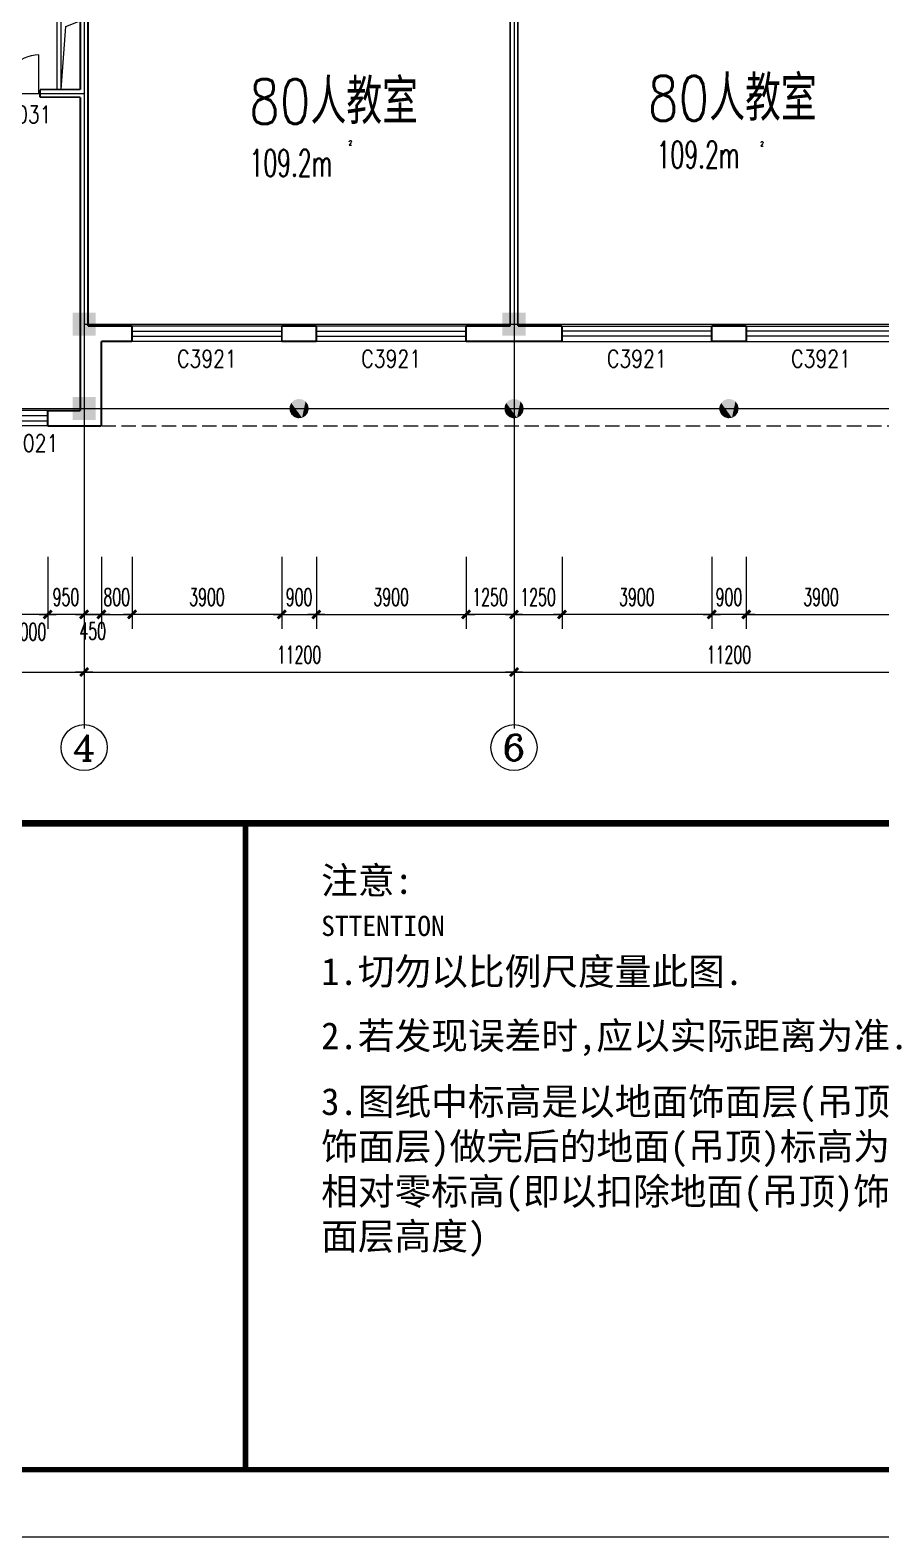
# Model space of a CAD drawing. Extents: x 1575758 to 1999219, y -897052 to -636879.
# Drawn here: x 1764488 to 1786653, y -850054 to -810816 of the extents above; entities that cross this region are included whole.
import ezdxf
from ezdxf.enums import TextEntityAlignment as Align

# ---------------------------------------------------------------- set-up
doc = ezdxf.new("R2010")
doc.units = 0
doc.header["$LTSCALE"] = 1500
doc.header["$MEASUREMENT"] = 0
doc.linetypes.add('DASH', pattern=[0.35, 0.25, -0.1])
doc.layers.get('0').update_dxf_attribs({"linetype": 'CONTINUOUS', "lineweight": 5})
doc.layers.get('DEFPOINTS').update_dxf_attribs({"linetype": 'CONTINUOUS', "lineweight": 5})
for name, color, linetype, lineweight in [('AXIS', 7, 'CONTINUOUS', 5), ('AXIS_TEXT', 7, 'CONTINUOUS', 5), ('COLUMN', 7, 'CONTINUOUS', 5), ('OTHER', 7, 'CONTINUOUS', 5), ('PUB_DIM', 7, 'CONTINUOUS', 5), ('PUB_TEXT', 7, 'CONTINUOUS', 5), ('WALL', 7, 'CONTINUOUS', 5), ('WINDOW', 7, 'CONTINUOUS', 0), ('WINDOW_TEXT', 7, 'CONTINUOUS', 5), ('我的', 7, 'CONTINUOUS', 5), ('管井', 7, 'CONTINUOUS', 5), ('虚线', 7, 'DASH', 5)]:
    doc.layers.add(name, color=color, linetype=linetype, lineweight=lineweight)
doc.layers.add('JIAJU1', color=1, linetype='CONTINUOUS')
doc.styles.add('_SIMPLEX', font='SIMPLEX.shx', dxfattribs={"width": 0.6})
doc.styles.add('COMPLEX', font='COMPLEX')
doc.styles.add('DIM_FONT', font='romans.shx', dxfattribs={"width": 0.6})
doc.styles.add('H1', font='romans.shx', dxfattribs={"width": 1.2, "bigfont": 'hztxt.shx'})
doc.styles.add('SIMPLEX', font='SIMPLEX.SHX', dxfattribs={"width": 0.6})
doc.styles.get("Standard").update_dxf_attribs({"font": 'simhei.ttf', "height": 1.2})
doc.dimstyles.new('NORMAL', dxfattribs={"dimscale": 1.5, "dimtxt": 300, "dimasz": 1, "dimexe": 250, "dimexo": 300, "dimgap": 150, "dimtad": 1, "dimdec": 0, "dimdsep": 46, "dimtxsty": 'DIM_FONT', "dimblk1": '_DIMX', "dimblk2": '_DIMX', "dimsah": 1, "dimcen": 2.5, "dimdle": 0.3, "dimclrd": 256, "dimclre": 256, "dimclrt": 256, "dimadec": 0, "dimazin": 0, "dimtfac": 1, "dimtdec": 0, "dimtix": 1, "dimtmove": 2, "dimatfit": 3, "dimldrblk": '_DIMX', "dimfxl": 1, "dimtvp": 1, "dimtolj": 1, "dimtzin": 0, "dimlwd": -1, "dimlwe": -1, "dimarcsym": 0})

# ---------------------------------------------------------------- blocks, each defined once
blk = doc.blocks.new('_FZH')
blk.add_solid([(0.5, -0.5), (-0.5, -0.5), (0.5, 0.5), (-0.5, 0.5)])
blk = doc.blocks.new('M_S2RKC')
for points in [[(-0.409, 0.297), (0.156, -0.481), (-0.495, 0.105), (-0.495, -0.105)], [(-0.053, 0.503), (0.156, -0.481), (-0.253, 0.438), (-0.409, 0.297)], [(0.338, 0.376), (0.156, -0.481), (0.156, 0.481), (-0.053, 0.503)], [(0.506, 0), (0.156, -0.481), (0.462, 0.206), (0.338, 0.376)], [(0.462, -0.206), (0.338, -0.376), (0.506, 0), (0.156, -0.481)], [(-0.495, -0.105), (0.156, -0.481), (-0.409, -0.297), (-0.253, -0.438)], [(-0.253, -0.438), (0.156, -0.481), (-0.053, -0.503)]]:
    blk.add_solid(points)
blk = doc.blocks.new('M_A2ZXL')
blk.add_line((-0.472, 0), (-0.472, -1))
blk.add_arc((-0.5, 0), 1, 271.6231, 0)
blk = doc.blocks.new('_WBLK')
for p, q in [((-0.5, 0.5), (0.5, 0.5)), ((0.5, 0.167), (-0.5, 0.167)), ((0.5, -0.167), (-0.5, -0.167)), ((-0.5, -0.5), (0.5, -0.5))]:
    blk.add_line(p, q)
at = {"layer": 'WINDOW_TEXT', "style": 'SIMPLEX', "flags": 9}
blk.add_attdef('A', text='', height=1, dxfattribs=at).set_placement((0, 1.5), align=Align.MIDDLE)
blk = doc.blocks.new('_DIMX')
blk.add_line((-150, 0), (150, 0))
at = {"const_width": 50}
blk.add_lwpolyline([(-70, -70), (70, 70)], dxfattribs=at)
blk = doc.blocks.new('*D1911')
at = {"layer": 'DEFPOINTS', "color": 0, "lineweight": 5}
for p in [(1765895, -824082), (1777095, -824082), (1777095, -827532)]:
    blk.add_point(p, dxfattribs=at)
at = {"layer": 'PUB_DIM'}
for p, q in [((1765895, -824532), (1765895, -827907)), ((1777095, -824532), (1777095, -827907)), ((1765896, -827532), (1777093, -827532))]:
    blk.add_line(p, q, dxfattribs=at)
at = {"layer": 'PUB_DIM', "xscale": 1.5, "yscale": 1.5, "zscale": 1.5, "rotation": 180}
blk.add_blockref('_DIMX', (1765895, -827532), dxfattribs=at)
at = {"layer": 'PUB_DIM', "xscale": 1.5, "yscale": 1.5, "zscale": 1.5}
blk.add_blockref('_DIMX', (1777095, -827532), dxfattribs=at)
at = {"layer": 'PUB_DIM', "insert": (1771495, -827082), "char_height": 450, "attachment_point": 5, "style": 'DIM_FONT'}
blk.add_mtext('\\A1;11200', dxfattribs=at)
blk = doc.blocks.new('*D1912')
at = {"layer": 'DEFPOINTS', "color": 0, "lineweight": 5}
for p in [(1777095, -824082), (1788295, -824082), (1788295, -827532)]:
    blk.add_point(p, dxfattribs=at)
at = {"layer": 'PUB_DIM'}
for p, q in [((1777095, -824532), (1777095, -827907)), ((1788295, -824532), (1788295, -827907)), ((1777096, -827532), (1788293, -827532))]:
    blk.add_line(p, q, dxfattribs=at)
at = {"layer": 'PUB_DIM', "xscale": 1.5, "yscale": 1.5, "zscale": 1.5, "rotation": 180}
blk.add_blockref('_DIMX', (1777095, -827532), dxfattribs=at)
at = {"layer": 'PUB_DIM', "xscale": 1.5, "yscale": 1.5, "zscale": 1.5}
blk.add_blockref('_DIMX', (1788295, -827532), dxfattribs=at)
at = {"layer": 'PUB_DIM', "insert": (1782695, -827082), "char_height": 450, "attachment_point": 5, "style": 'DIM_FONT'}
blk.add_mtext('\\A1;11200', dxfattribs=at)
blk = doc.blocks.new('*D1915')
at = {"layer": 'DEFPOINTS', "color": 0, "lineweight": 5}
for p in [(1754895, -824117), (1765895, -824082), (1765895, -827532)]:
    blk.add_point(p, dxfattribs=at)
at = {"layer": 'PUB_DIM'}
for p, q in [((1754895, -824567), (1754895, -827907)), ((1765895, -824532), (1765895, -827907)), ((1754896, -827532), (1765893, -827532))]:
    blk.add_line(p, q, dxfattribs=at)
at = {"layer": 'PUB_DIM', "xscale": 1.5, "yscale": 1.5, "zscale": 1.5, "rotation": 180}
blk.add_blockref('_DIMX', (1754895, -827532), dxfattribs=at)
at = {"layer": 'PUB_DIM', "xscale": 1.5, "yscale": 1.5, "zscale": 1.5}
blk.add_blockref('_DIMX', (1765895, -827532), dxfattribs=at)
at = {"layer": 'PUB_DIM', "insert": (1760395, -827082), "char_height": 450, "attachment_point": 5, "style": 'DIM_FONT'}
blk.add_mtext('\\A1;11000', dxfattribs=at)
blk = doc.blocks.new('_AXISO')
blk.add_circle((0, 0), 0.5)
at = {"layer": 'AXIS_TEXT', "style": 'COMPLEX', "width": 1.041667}
blk.add_attdef('A', text='', height=0.56, dxfattribs=at).set_placement((-0.25, -0.28), (0.25, -0.28), align=Align.FIT)
blk = doc.blocks.new('*D1947')
at = {"layer": 'DEFPOINTS', "color": 0, "lineweight": 5}
for p in [(1764945, -824082), (1765895, -824082), (1764945, -826032)]:
    blk.add_point(p, dxfattribs=at)
at = {"layer": 'PUB_DIM'}
for p, q in [((1764945, -824532), (1764945, -826407)), ((1765895, -824532), (1765895, -826407)), ((1764943, -826032), (1764942, -826032)), ((1765895, -826032), (1764945, -826032)), ((1765896, -826032), (1765898, -826032))]:
    blk.add_line(p, q, dxfattribs=at)
at = {"layer": 'PUB_DIM', "xscale": 1.5, "yscale": 1.5, "zscale": 1.5}
for p, rotation in [((1764945, -826032), 359.999999999986), ((1765895, -826032), 179.999999999986)]:
    blk.add_blockref('_DIMX', p, dxfattribs=dict(at, rotation=rotation))
at = {"layer": 'PUB_DIM', "insert": (1765420, -825582), "char_height": 450, "attachment_point": 5, "style": 'DIM_FONT'}
blk.add_mtext('\\A1;950', dxfattribs=at)
blk = doc.blocks.new('*D1948')
at = {"layer": 'DEFPOINTS', "color": 0, "lineweight": 5}
for p in [(1763945, -824082), (1764945, -824082), (1763945, -826032)]:
    blk.add_point(p, dxfattribs=at)
at = {"layer": 'PUB_DIM'}
for p, q in [((1763945, -824532), (1763945, -826407)), ((1764945, -824532), (1764945, -826407)), ((1764943, -826032), (1763946, -826032))]:
    blk.add_line(p, q, dxfattribs=at)
at = {"layer": 'PUB_DIM', "xscale": 1.5, "yscale": 1.5, "zscale": 1.5}
for p, rotation in [((1763945, -826032), 179.9999999999866), ((1764945, -826032), 359.9999999999867)]:
    blk.add_blockref('_DIMX', p, dxfattribs=dict(at, rotation=rotation))
at = {"layer": 'PUB_DIM', "insert": (1764445, -826482), "char_height": 450, "attachment_point": 5, "style": 'DIM_FONT'}
blk.add_mtext('\\A1;1000', dxfattribs=at)
blk = doc.blocks.new('*D1964')
at = {"layer": 'DEFPOINTS', "color": 0, "lineweight": 5}
for p in [(1766345, -824082), (1767145, -824082), (1767145, -826032)]:
    blk.add_point(p, dxfattribs=at)
at = {"layer": 'PUB_DIM'}
for p, q in [((1766345, -824532), (1766345, -826407)), ((1767145, -824532), (1767145, -826407)), ((1766343, -826032), (1766342, -826032)), ((1766345, -826032), (1767145, -826032)), ((1767146, -826032), (1767148, -826032))]:
    blk.add_line(p, q, dxfattribs=at)
at = {"layer": 'PUB_DIM', "xscale": 1.5, "yscale": 1.5, "zscale": 1.5}
blk.add_blockref('_DIMX', (1766345, -826032), dxfattribs=at)
at = {"layer": 'PUB_DIM', "xscale": 1.5, "yscale": 1.5, "zscale": 1.5, "rotation": 180}
blk.add_blockref('_DIMX', (1767145, -826032), dxfattribs=at)
at = {"layer": 'PUB_DIM', "insert": (1766745, -825582), "char_height": 450, "attachment_point": 5, "style": 'DIM_FONT'}
blk.add_mtext('\\A1;800', dxfattribs=at)
blk = doc.blocks.new('*D1965')
at = {"layer": 'DEFPOINTS', "color": 0, "lineweight": 5}
for p in [(1767145, -824082), (1771045, -824082), (1767145, -826032)]:
    blk.add_point(p, dxfattribs=at)
at = {"layer": 'PUB_DIM'}
for p, q in [((1767145, -824532), (1767145, -826407)), ((1771045, -824532), (1771045, -826407)), ((1771043, -826032), (1767146, -826032))]:
    blk.add_line(p, q, dxfattribs=at)
at = {"layer": 'PUB_DIM', "xscale": 1.5, "yscale": 1.5, "zscale": 1.5}
for p, rotation in [((1767145, -826032), 179.9999999999966), ((1771045, -826032), 359.9999999999966)]:
    blk.add_blockref('_DIMX', p, dxfattribs=dict(at, rotation=rotation))
at = {"layer": 'PUB_DIM', "insert": (1769095, -825582), "char_height": 450, "attachment_point": 5, "style": 'DIM_FONT'}
blk.add_mtext('\\A1;3900', dxfattribs=at)
blk = doc.blocks.new('*D1966')
at = {"layer": 'DEFPOINTS', "color": 0, "lineweight": 5}
for p in [(1771045, -824082), (1771945, -824082), (1771945, -826032)]:
    blk.add_point(p, dxfattribs=at)
at = {"layer": 'PUB_DIM'}
for p, q in [((1771045, -824532), (1771045, -826407)), ((1771945, -824532), (1771945, -826407)), ((1771043, -826032), (1771042, -826032)), ((1771045, -826032), (1771945, -826032)), ((1771946, -826032), (1771948, -826032))]:
    blk.add_line(p, q, dxfattribs=at)
at = {"layer": 'PUB_DIM', "xscale": 1.5, "yscale": 1.5, "zscale": 1.5}
blk.add_blockref('_DIMX', (1771045, -826032), dxfattribs=at)
at = {"layer": 'PUB_DIM', "xscale": 1.5, "yscale": 1.5, "zscale": 1.5, "rotation": 180}
blk.add_blockref('_DIMX', (1771945, -826032), dxfattribs=at)
at = {"layer": 'PUB_DIM', "insert": (1771495, -825582), "char_height": 450, "attachment_point": 5, "style": 'DIM_FONT'}
blk.add_mtext('\\A1;900', dxfattribs=at)
blk = doc.blocks.new('*D1967')
at = {"layer": 'DEFPOINTS', "color": 0, "lineweight": 5}
for p in [(1771945, -824082), (1775845, -824082), (1775845, -826032)]:
    blk.add_point(p, dxfattribs=at)
at = {"layer": 'PUB_DIM'}
for p, q in [((1771945, -824532), (1771945, -826407)), ((1775845, -824532), (1775845, -826407)), ((1771946, -826032), (1775843, -826032))]:
    blk.add_line(p, q, dxfattribs=at)
at = {"layer": 'PUB_DIM', "xscale": 1.5, "yscale": 1.5, "zscale": 1.5, "rotation": 180}
blk.add_blockref('_DIMX', (1771945, -826032), dxfattribs=at)
at = {"layer": 'PUB_DIM', "xscale": 1.5, "yscale": 1.5, "zscale": 1.5}
blk.add_blockref('_DIMX', (1775845, -826032), dxfattribs=at)
at = {"layer": 'PUB_DIM', "insert": (1773895, -825582), "char_height": 450, "attachment_point": 5, "style": 'DIM_FONT'}
blk.add_mtext('\\A1;3900', dxfattribs=at)
blk = doc.blocks.new('*D1968')
at = {"layer": 'DEFPOINTS', "color": 0, "lineweight": 5}
for p in [(1775845, -824082), (1777095, -824082), (1775845, -826032)]:
    blk.add_point(p, dxfattribs=at)
at = {"layer": 'PUB_DIM'}
for p, q in [((1775845, -824532), (1775845, -826407)), ((1777095, -824532), (1777095, -826407)), ((1775843, -826032), (1775842, -826032)), ((1777095, -826032), (1775845, -826032)), ((1777096, -826032), (1777098, -826032))]:
    blk.add_line(p, q, dxfattribs=at)
at = {"layer": 'PUB_DIM', "xscale": 1.5, "yscale": 1.5, "zscale": 1.5}
for p, rotation in [((1775845, -826032), 359.9999999999893), ((1777095, -826032), 179.9999999999893)]:
    blk.add_blockref('_DIMX', p, dxfattribs=dict(at, rotation=rotation))
at = {"layer": 'PUB_DIM', "insert": (1776470, -825582), "char_height": 450, "attachment_point": 5, "style": 'DIM_FONT'}
blk.add_mtext('\\A1;1250', dxfattribs=at)
blk = doc.blocks.new('*D1969')
at = {"layer": 'DEFPOINTS', "color": 0, "lineweight": 5}
for p in [(1783145, -824082), (1787045, -824082), (1787045, -826032)]:
    blk.add_point(p, dxfattribs=at)
at = {"layer": 'PUB_DIM'}
for p, q in [((1783145, -824532), (1783145, -826407)), ((1787045, -824532), (1787045, -826407)), ((1783146, -826032), (1787043, -826032))]:
    blk.add_line(p, q, dxfattribs=at)
at = {"layer": 'PUB_DIM', "xscale": 1.5, "yscale": 1.5, "zscale": 1.5, "rotation": 180}
blk.add_blockref('_DIMX', (1783145, -826032), dxfattribs=at)
at = {"layer": 'PUB_DIM', "xscale": 1.5, "yscale": 1.5, "zscale": 1.5}
blk.add_blockref('_DIMX', (1787045, -826032), dxfattribs=at)
at = {"layer": 'PUB_DIM', "insert": (1785095, -825582), "char_height": 450, "attachment_point": 5, "style": 'DIM_FONT'}
blk.add_mtext('\\A1;3900', dxfattribs=at)
blk = doc.blocks.new('*D1970')
at = {"layer": 'DEFPOINTS', "color": 0, "lineweight": 5}
for p in [(1782245, -824082), (1783145, -824082), (1782245, -826032)]:
    blk.add_point(p, dxfattribs=at)
at = {"layer": 'PUB_DIM'}
for p, q in [((1782245, -824532), (1782245, -826407)), ((1783145, -824532), (1783145, -826407)), ((1782243, -826032), (1782242, -826032)), ((1783145, -826032), (1782245, -826032)), ((1783146, -826032), (1783148, -826032))]:
    blk.add_line(p, q, dxfattribs=at)
at = {"layer": 'PUB_DIM', "xscale": 1.5, "yscale": 1.5, "zscale": 1.5}
for p, rotation in [((1782245, -826032), 359.9999999999852), ((1783145, -826032), 179.9999999999851)]:
    blk.add_blockref('_DIMX', p, dxfattribs=dict(at, rotation=rotation))
at = {"layer": 'PUB_DIM', "insert": (1782695, -825582), "char_height": 450, "attachment_point": 5, "style": 'DIM_FONT'}
blk.add_mtext('\\A1;900', dxfattribs=at)
blk = doc.blocks.new('*D1971')
at = {"layer": 'DEFPOINTS', "color": 0, "lineweight": 5}
for p in [(1778345, -824082), (1782245, -824082), (1778345, -826032)]:
    blk.add_point(p, dxfattribs=at)
at = {"layer": 'PUB_DIM'}
for p, q in [((1778345, -824532), (1778345, -826407)), ((1782245, -824532), (1782245, -826407)), ((1782243, -826032), (1778346, -826032))]:
    blk.add_line(p, q, dxfattribs=at)
at = {"layer": 'PUB_DIM', "xscale": 1.5, "yscale": 1.5, "zscale": 1.5}
for p, rotation in [((1778345, -826032), 179.9999999999966), ((1782245, -826032), 359.9999999999966)]:
    blk.add_blockref('_DIMX', p, dxfattribs=dict(at, rotation=rotation))
at = {"layer": 'PUB_DIM', "insert": (1780295, -825582), "char_height": 450, "attachment_point": 5, "style": 'DIM_FONT'}
blk.add_mtext('\\A1;3900', dxfattribs=at)
blk = doc.blocks.new('*D2012')
at = {"layer": 'DEFPOINTS', "color": 0, "lineweight": 5}
for p in [(1765895, -824082), (1766345, -824082), (1766345, -826032)]:
    blk.add_point(p, dxfattribs=at)
at = {"layer": 'PUB_DIM'}
for p, q in [((1765895, -824532), (1765895, -826407)), ((1766345, -824532), (1766345, -826407)), ((1765893, -826032), (1765892, -826032)), ((1765895, -826032), (1766345, -826032)), ((1766346, -826032), (1766348, -826032))]:
    blk.add_line(p, q, dxfattribs=at)
at = {"layer": 'PUB_DIM', "xscale": 1.5, "yscale": 1.5, "zscale": 1.5}
blk.add_blockref('_DIMX', (1765895, -826032), dxfattribs=at)
at = {"layer": 'PUB_DIM', "xscale": 1.5, "yscale": 1.5, "zscale": 1.5, "rotation": 180}
blk.add_blockref('_DIMX', (1766345, -826032), dxfattribs=at)
at = {"layer": 'PUB_DIM', "insert": (1766120, -826464), "char_height": 450, "attachment_point": 5, "style": 'DIM_FONT'}
blk.add_mtext('\\A1;450', dxfattribs=at)
blk = doc.blocks.new('*D2013')
at = {"layer": 'DEFPOINTS', "color": 0, "lineweight": 5}
for p in [(1777095, -824082), (1778345, -824082), (1778345, -826032)]:
    blk.add_point(p, dxfattribs=at)
at = {"layer": 'PUB_DIM'}
for p, q in [((1777095, -824532), (1777095, -826407)), ((1778345, -824532), (1778345, -826407)), ((1777093, -826032), (1777092, -826032)), ((1777095, -826032), (1778345, -826032)), ((1778346, -826032), (1778348, -826032))]:
    blk.add_line(p, q, dxfattribs=at)
at = {"layer": 'PUB_DIM', "xscale": 1.5, "yscale": 1.5, "zscale": 1.5}
blk.add_blockref('_DIMX', (1777095, -826032), dxfattribs=at)
at = {"layer": 'PUB_DIM', "xscale": 1.5, "yscale": 1.5, "zscale": 1.5, "rotation": 180}
blk.add_blockref('_DIMX', (1778345, -826032), dxfattribs=at)
at = {"layer": 'PUB_DIM', "insert": (1777720, -825582), "char_height": 450, "attachment_point": 5, "style": 'DIM_FONT'}
blk.add_mtext('\\A1;1250', dxfattribs=at)

msp = doc.modelspace()

# ---------------------------------------------------------------- linework, layer by layer
at = {"layer": 'AXIS', "color": 250}
msp.add_lwpolyline([(1719244.9, -748740.9), (1719244.9, -850054.3), (1855965.4, -850054.3), (1855965.4, -748740.9)], close=True, dxfattribs=at)
at = {"layer": 'AXIS', "color": 0, "const_width": 140.2}
msp.add_lwpolyline([(1720997.7, -750493.7), (1720997.7, -848301.5), (1854212.6, -848301.5), (1854212.6, -750493.7)], close=True, dxfattribs=at)
at = {"layer": 'AXIS', "color": 0}
for points, const_width in [([(1720997.7, -831474.4), (1854212.6, -831474.4)], 175.3), ([(1770099.5, -848301.5), (1770099.5, -831474.4)], 140.2)]:
    msp.add_lwpolyline(points, dxfattribs=dict(at, const_width=const_width))
at = {"layer": 'OTHER'}
msp.add_lwpolyline([(1765294.6, -812362.3), (1765417.4, -810720.6), (1765794.6, -810572.3)], dxfattribs=at)
at = {"layer": 'PUB_DIM'}
for p, q in [((1777094.6, -798772.3), (1777094.6, -828998.9)), ((1765894.6, -806372.3), (1765894.6, -828998.9)), ((1765894.6, -812472.3), (1741678.9, -812472.3)), ((1765894.6, -818472.3), (1833148.3, -818472.3)), ((1741678.9, -820672.3), (1830716.9, -820672.3)), ((1765894.6, -827093.2), (1765894.6, -828899.8)), ((1777094.6, -827093.2), (1777094.6, -828899.8))]:
    msp.add_line(p, q, dxfattribs=at)
at = {"layer": 'WALL', "const_width": 50}
for points in [[(1765794.6, -812362.3), (1765794.6, -808872.3)], [(1765994.6, -818522.3), (1765994.6, -809072.3)], [(1776994.6, -818522.3), (1776994.6, -809072.3)], [(1777194.6, -818522.3), (1777194.6, -809072.3)], [(1764744.6, -812362.3), (1764744.6, -812562.3)], [(1765794.6, -812362.3), (1764744.6, -812362.3)], [(1764744.6, -812562.3), (1765794.6, -812562.3)], [(1765794.6, -820722.3), (1765794.6, -812562.3)], [(1767144.6, -818522.3), (1765994.6, -818522.3)], [(1767144.6, -818922.3), (1767144.6, -818522.3)], [(1771944.6, -818522.3), (1771044.6, -818522.3)], [(1771044.6, -818922.3), (1771044.6, -818522.3)], [(1771944.6, -818922.3), (1771944.6, -818522.3)], [(1775844.6, -818922.3), (1775844.6, -818522.3)], [(1776994.6, -818522.3), (1775844.6, -818522.3)], [(1778344.6, -818522.3), (1777194.6, -818522.3)], [(1778344.6, -818922.3), (1778344.6, -818522.3)], [(1782244.6, -818922.3), (1782244.6, -818522.3)], [(1783144.6, -818522.3), (1782244.6, -818522.3)], [(1783144.6, -818922.3), (1783144.6, -818522.3)], [(1767144.6, -818922.3), (1766344.6, -818922.3)], [(1766344.6, -818922.3), (1766344.6, -821122.3)], [(1771944.6, -818922.3), (1771044.6, -818922.3)], [(1778344.6, -818922.3), (1775844.6, -818922.3)], [(1783144.6, -818922.3), (1782244.6, -818922.3)], [(1764944.6, -821122.3), (1764944.6, -820722.3)], [(1764944.6, -820722.3), (1765794.6, -820722.3)], [(1766333.8, -821122.3), (1764944.6, -821122.3)]]:
    msp.add_lwpolyline(points, dxfattribs=at)
at = {"layer": '管井'}
for p, q in [((1765194.6, -812362.3), (1765194.6, -808872.3)), ((1765294.6, -812362.3), (1765294.6, -810572.3))]:
    msp.add_line(p, q, dxfattribs=at)
at = {"layer": '虚线'}
msp.add_line((1766344.6, -821122.3), (1825844.6, -821122.3), dxfattribs=at)

# ---------------------------------------------------------------- block references
at = {"layer": 'COLUMN'}
for name, p, xscale, yscale, zscale in [('_FZH', (1765894.6, -818472.3), -600, 600, 600), ('_FZH', (1777094.6, -818472.3), 600, 600, 600), ('_FZH', (1765894.6, -820672.3), 600, 600, 600), ('_FZH', (1765894.6, -820672.3), -600, 600, 600), ('M_S2RKC', (1771494.6, -820672.3), 500, 500, 500), ('M_S2RKC', (1777094.6, -820672.3), 500, 500, 500), ('M_S2RKC', (1782694.6, -820672.3), 500, 500, 500)]:
    msp.add_blockref(name, p, dxfattribs=dict(at, xscale=xscale, yscale=yscale, zscale=zscale))
at = {"layer": 'PUB_DIM'}
ref = msp.add_blockref('_AXISO', (1765894.6, -829499.8), dxfattribs=dict(at, xscale=1200, yscale=1200, zscale=1200))
ref.add_attrib('A', '4', dxfattribs={"layer": 'AXIS_TEXT', "height": 672, "style": 'COMPLEX', "width": 1.171875}).set_placement((1765594.6, -829835.8), (1766194.6, -829835.8), align=Align.FIT)
ref = msp.add_blockref('_AXISO', (1777094.6, -829499.8), dxfattribs=dict(at, xscale=1200, yscale=1200, zscale=1200))
ref.add_attrib('A', '6', dxfattribs={"layer": 'AXIS_TEXT', "height": 672, "style": 'COMPLEX', "width": 1.339286}).set_placement((1776794.6, -829835.8), (1777394.6, -829835.8), align=Align.FIT)
at = {"layer": 'WINDOW'}
ref = msp.add_blockref('M_A2ZXL', (1764244.6, -812462.3), dxfattribs=dict(at, xscale=1000, yscale=1000, zscale=1000, rotation=180))
ref.add_attrib('A', 'M1031', dxfattribs={"layer": 'WINDOW_TEXT', "height": 450, "style": '_SIMPLEX', "width": 0.8, "flags": 8}).set_placement((1764244.6, -813012.3), align=Align.MIDDLE)
ref = msp.add_blockref('_WBLK', (1769094.6, -818722.3), dxfattribs=dict(at, xscale=3900, yscale=400.0000000572763, zscale=3900, rotation=180))
ref.add_attrib('A', 'C3921', dxfattribs={"layer": 'WINDOW_TEXT', "height": 450, "style": '_SIMPLEX', "width": 0.8, "flags": 8}).set_placement((1769094.6, -819372.3), align=Align.MIDDLE)
ref = msp.add_blockref('_WBLK', (1773894.6, -818722.3), dxfattribs=dict(at, xscale=3900, yscale=400.0000000569271, zscale=3900, rotation=180))
ref.add_attrib('A', 'C3921', dxfattribs={"layer": 'WINDOW_TEXT', "height": 450, "style": '_SIMPLEX', "width": 0.8, "flags": 8}).set_placement((1773894.6, -819372.3), align=Align.MIDDLE)
ref = msp.add_blockref('_WBLK', (1780294.6, -818722.3), dxfattribs=dict(at, xscale=-3900, yscale=400.0000000569271, zscale=3900, rotation=180))
ref.add_attrib('A', 'C3921', dxfattribs={"layer": 'WINDOW_TEXT', "height": 450, "style": '_SIMPLEX', "width": 0.8, "flags": 8}).set_placement((1780294.6, -819372.3), align=Align.MIDDLE)
ref = msp.add_blockref('_WBLK', (1785094.6, -818722.3), dxfattribs=dict(at, xscale=-3900, yscale=400.0000000572763, zscale=3900, rotation=180))
ref.add_attrib('A', 'C3921', dxfattribs={"layer": 'WINDOW_TEXT', "height": 450, "style": '_SIMPLEX', "width": 0.8, "flags": 8}).set_placement((1785094.6, -819372.3), align=Align.MIDDLE)
ref = msp.add_blockref('_WBLK', (1764444.6, -820922.3), dxfattribs=dict(at, xscale=1000, yscale=399.9999998462154, zscale=1000, rotation=180))
ref.add_attrib('A', 'C1021', dxfattribs={"layer": 'WINDOW_TEXT', "height": 450, "style": '_SIMPLEX', "width": 0.8, "flags": 8}).set_placement((1764444.6, -821572.3), align=Align.MIDDLE)

# ---------------------------------------------------------------- texts
at = {"layer": 'AXIS', "color": 250, "attachment_point": 1}
for s, insert, char_height, width in [('{\\fSimSun|b0|i0|c134|p2;\\C5;STTENTION}', (1772070.2, -833880.4), 525.848, 6476.823), ('{\\fSimHei|b0|i0|c134|p2;\\C5;1.切勿以比例尺度量此图.}', (1772070.2, -834980.1), 701.131, 17463.279), ('{\\fSimHei|b0|i0|c134|p2;\\C5;2.若发现误差时,应以实际距离为准.}', (1772070.2, -836653), 701.131, 17463.279), ('{\\fSimHei|b0|i0|c134|p2;\\C5;3.图纸中标高是以地面饰面层(吊顶\\P饰面层)做完后的地面(吊顶)标高为\\P相对零标高(即以扣除地面(吊顶)饰\\P面层高度)}', (1772070.2, -838366.5), 701.131, 17463.279)]:
    msp.add_mtext(s, dxfattribs=dict(at, insert=insert, char_height=char_height, width=width))
at = {"layer": 'JIAJU1', "color": 22, "insert": (1772070.2, -832608.5), "char_height": 701.131, "width": 6476.823, "attachment_point": 1}
msp.add_mtext('{\\fSimHei|b0|i0|c134|p2;\\C5;注意:}', dxfattribs=at)
at = {"layer": 'PUB_TEXT', "style": 'DIM_FONT', "width": 0.8}
for p in [(1772785.5, -813811.8), (1783511, -813836.1)]:
    msp.add_text('2', height=120, dxfattribs=at).set_placement(p)
at = {"layer": '我的', "lineweight": 0, "style": 'H1', "width": 0.8}
for p in [(1770192.6, -813259.8), (1780581.7, -813174)]:
    msp.add_text('80人教室', height=1166.4, dxfattribs=at).set_placement(p)
at = {"layer": '我的', "color": 0, "lineweight": 5, "char_height": 700, "width": 2381.17, "attachment_point": 1, "style": 'DIM_FONT'}
for insert in [(1780810.8, -813707.5), (1770203.7, -813923.7)]:
    msp.add_mtext('{\\C3;109.2m}', dxfattribs=dict(at, insert=insert))

# ---------------------------------------------------------------- dimensions: what is measured, and where the dimension line sits
at = {"layer": 'PUB_DIM'}
for base, p1, p2, picture, middle in [((1765894.6, -827532.2), (1754894.6, -824116.9), (1765894.6, -824082.2), '*D1915', (1760394.6, -827082.2)), ((1777094.6, -827532.2), (1765894.6, -824082.2), (1777094.6, -824082.2), '*D1911', (1771494.6, -827082.2)), ((1788294.6, -827532.2), (1777094.6, -824082.2), (1788294.6, -824082.2), '*D1912', (1782694.6, -827082.2))]:
    dim = msp.add_linear_dim(base=base, p1=p1, p2=p2, dimstyle='NORMAL', dxfattribs=at)
    dim.commit()
    dim.dimension.update_dxf_attribs({"geometry": picture, "text_midpoint": middle})
for base, p1, p2, angle, picture, middle in [((1763944.6, -826032.2), (1764944.6, -824082.2), (1763944.6, -824082.2), 180, '*D1948', (1764444.6, -826482.2)), ((1766344.6, -826032.2), (1765894.6, -824082.2), (1766344.6, -824082.2), 0, '*D2012', (1766119.6, -826464.2))]:
    dim = msp.add_linear_dim(base=base, p1=p1, p2=p2, angle=angle, dimstyle='NORMAL', dxfattribs=at)
    dim.commit()
    dim.dimension.update_dxf_attribs({"geometry": picture, "text_midpoint": middle, "dimtype": 161})
for p1, p2, distance, picture, middle in [((1765894.6, -824082.2), (1764944.6, -824082.2), 1950, '*D1947', (1765419.6, -825582.2)), ((1766344.6, -824082.2), (1767144.6, -824082.2), -1950, '*D1964', (1766744.6, -825582.2)), ((1771044.6, -824082.2), (1767144.6, -824082.2), 1950, '*D1965', (1769094.6, -825582.2)), ((1771044.6, -824082.2), (1771944.6, -824082.2), -1950, '*D1966', (1771494.6, -825582.2)), ((1771944.6, -824082.2), (1775844.6, -824082.2), -1950, '*D1967', (1773894.6, -825582.2)), ((1777094.6, -824082.2), (1775844.6, -824082.2), 1950, '*D1968', (1776469.6, -825582.2)), ((1777094.6, -824082.2), (1778344.7, -824082.2), -1950, '*D2013', (1777719.7, -825582.2)), ((1782244.6, -824082.2), (1778344.6, -824082.2), 1950, '*D1971', (1780294.6, -825582.2)), ((1783144.6, -824082.2), (1782244.6, -824082.2), 1950, '*D1970', (1782694.6, -825582.2)), ((1783144.6, -824082.2), (1787044.6, -824082.2), -1950, '*D1969', (1785094.6, -825582.2))]:
    dim = msp.add_aligned_dim(p1=p1, p2=p2, distance=distance, dimstyle='NORMAL', dxfattribs=at)
    dim.commit()
    dim.dimension.update_dxf_attribs({"geometry": picture, "text_midpoint": middle})

doc.saveas('drawing.dxf')
